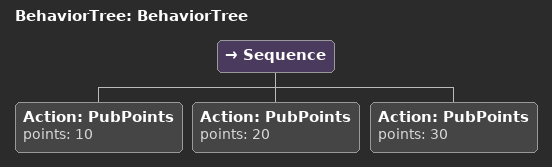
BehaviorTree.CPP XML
<?xml version="1.0"?>
<root main_tree_to_execute="BehaviorTree">
    <BehaviorTree ID="BehaviorTree">
        <Sequence>
            <Action ID="PubPoints" points="10"/>
            <Action ID="PubPoints" points="20"/>
            <Action ID="PubPoints" points="30"/>
        </Sequence>
    </BehaviorTree>
</root>
